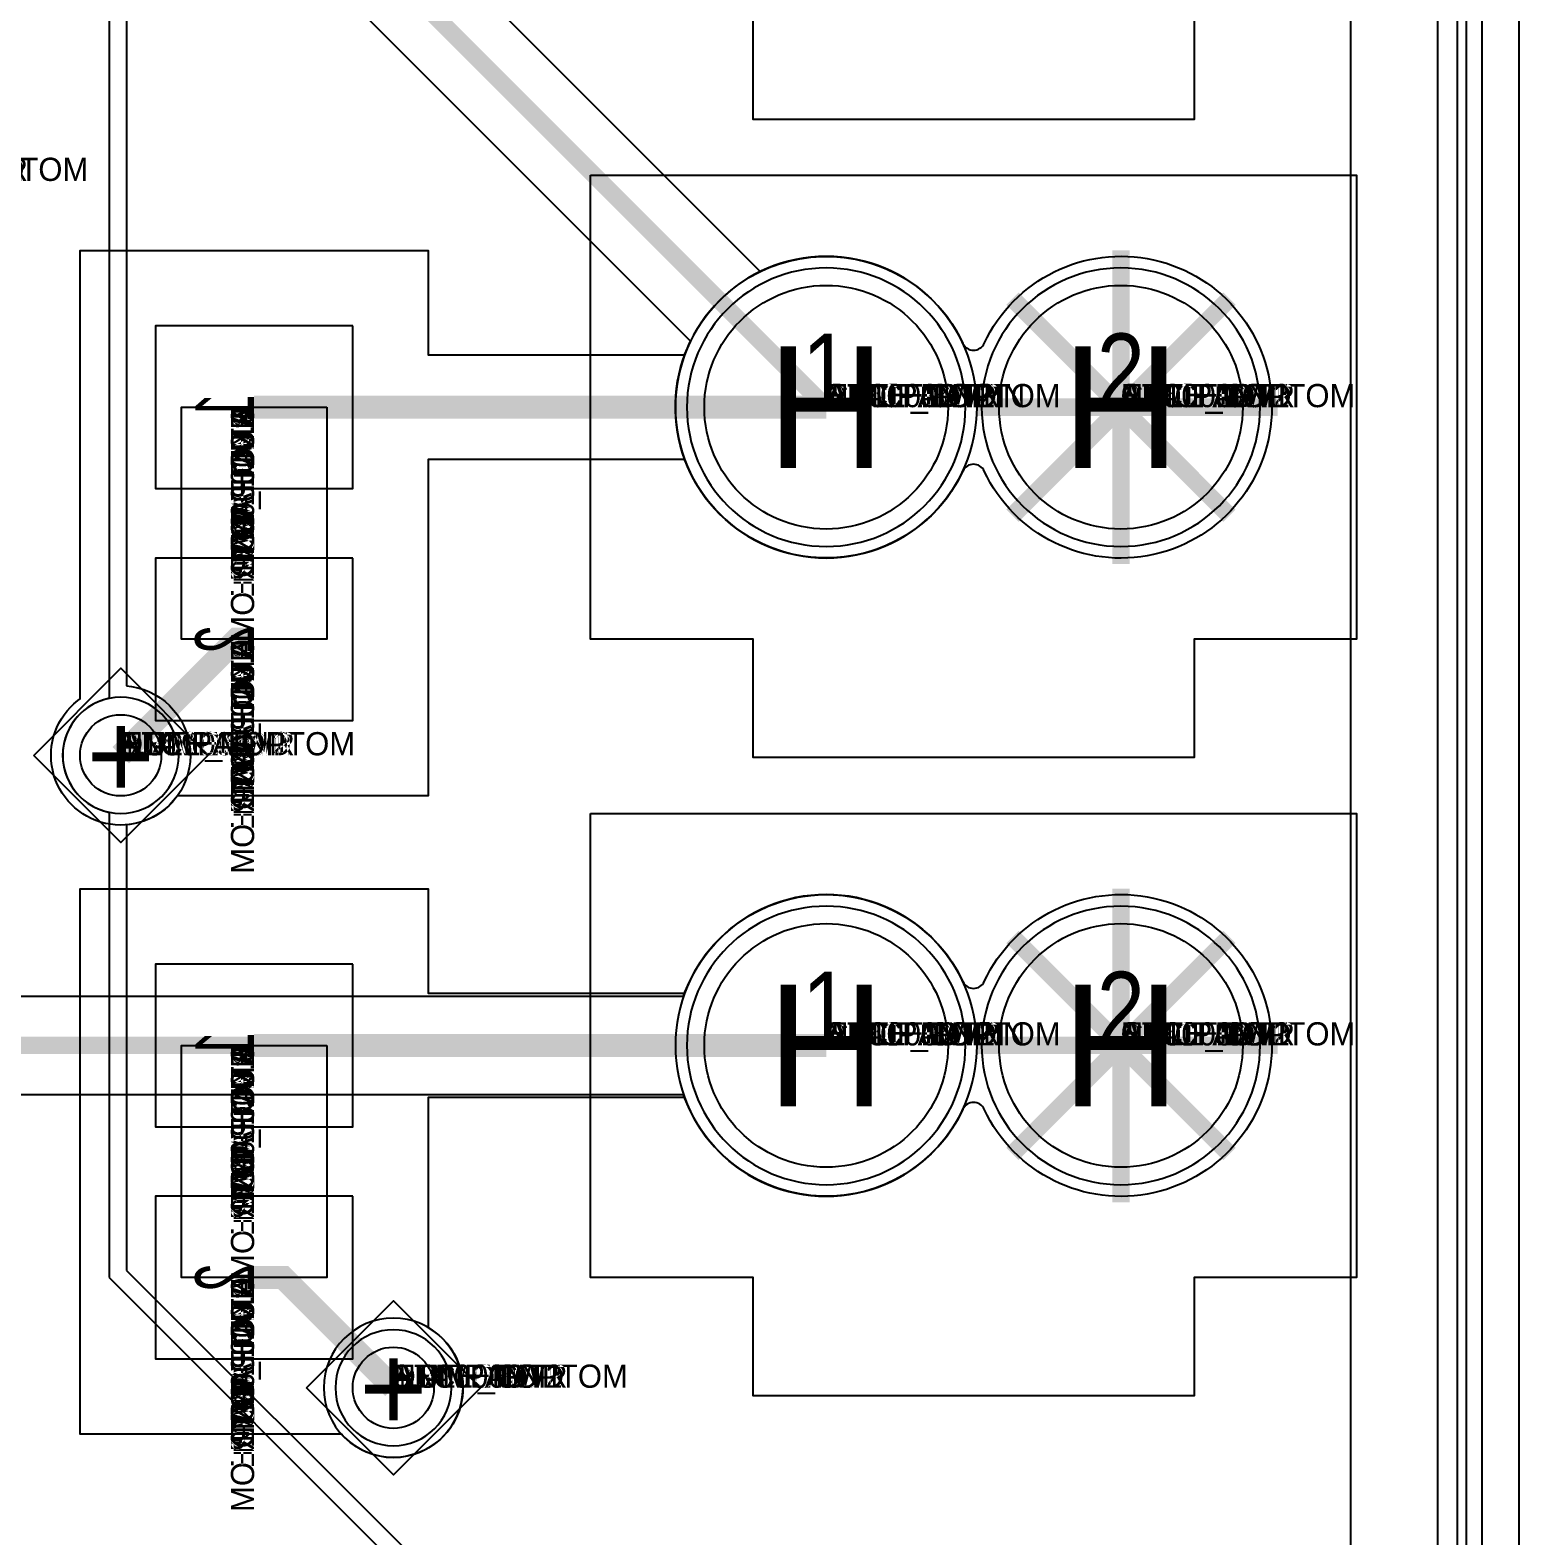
# Model space of a CAD drawing. Extents: x 0 to 323, y 0 to 320.
# Drawn here: x 177.37 to 190.2, y 83.77 to 96.75 of the extents above; entities that cross this region are included whole.
import ezdxf
from ezdxf.enums import TextEntityAlignment as Align

# ---------------------------------------------------------------- set-up
doc = ezdxf.new("R2010")
doc.units = 0
doc.header["$MEASUREMENT"] = 0
doc.layers.get('0').update_dxf_attribs({"linetype": 'CONTINUOUS'})
for name, color, linetype in [('BOARD_GEOMETRY_OUTLINE', 1, 'CONTINUOUS'), ('CDN_FIGURES', 7, 'CONTINUOUS'), ('ETCH_BOTTOM', 7, 'CONTINUOUS'), ('ETCH_GND', 3, 'CONTINUOUS'), ('ETCH_INT1', 4, 'CONTINUOUS'), ('ETCH_INT2', 5, 'CONTINUOUS'), ('ETCH_PWR', 6, 'CONTINUOUS'), ('ETCH_TOP', 2, 'CONTINUOUS'), ('MANUFACTURING_NCLEGEND-1-6', 8, 'CONTINUOUS'), ('PACKAGE_GEOMETRY_ASSEMBLY_TOP', 11, 'CONTINUOUS'), ('PACKAGE_GEOMETRY_PIN_NUMBER', 9, 'CONTINUOUS')]:
    doc.layers.add(name, color=color, linetype=linetype)

# ---------------------------------------------------------------- blocks, each defined once
blk = doc.blocks.new('PAD_INFO')
for tag in ['SHAPE_TYPE', 'PAD_HEIGHT', 'PAD_LAYER', 'PAD_TYPE', 'PAD_WIDTH']:
    blk.add_attdef(tag, (0, 0), '', height=0.2)
at = {"flags": 2}
blk.add_attdef('CDN_TYPE', (0, 0), '', height=0.2, dxfattribs=at)
blk = doc.blocks.new('DRILL_INFO')
at = {"flags": 2}
blk.add_attdef('CDN_TYPE', (0, 0), '', height=0.2, dxfattribs=at)
for tag in ['FSHAPE', 'FCHAR', 'DRILL_HEIGHT', 'DIAMETER', 'PLATED', 'DRILL_WIDTH']:
    blk.add_attdef(tag, (0, 0), '', height=0.2)
blk = doc.blocks.new('VIA0700X0300')
at = {"layer": 'ETCH_BOTTOM'}
blk.add_circle((0, 0), 0.35, dxfattribs=at)
at = {"layer": 'ETCH_GND'}
blk.add_circle((0, 0), 0.35, dxfattribs=at)
at = {"layer": 'ETCH_INT1'}
blk.add_circle((0, 0), 0.35, dxfattribs=at)
at = {"layer": 'ETCH_INT2'}
blk.add_circle((0, 0), 0.35, dxfattribs=at)
at = {"layer": 'ETCH_PWR'}
blk.add_circle((0, 0), 0.35, dxfattribs=at)
at = {"layer": 'ETCH_TOP'}
blk.add_circle((0, 0), 0.35, dxfattribs=at)
ref = blk.add_blockref('PAD_INFO', (0, 0))
ref.add_attrib('PAD_LAYER', 'ETCH_TOP', (0, 0), dxfattribs={"height": 0.2})
ref.add_attrib('SHAPE_TYPE', 'NULL', (0, 0), dxfattribs={"height": 0.2})
ref.add_attrib('PAD_TYPE', 'ANTIPAD', (0, 0), dxfattribs={"height": 0.2})
ref.add_attrib('PAD_WIDTH', '0.000000', (0, 0), dxfattribs={"height": 0.2})
ref.add_attrib('PAD_HEIGHT', '0.000000', (0, 0), dxfattribs={"height": 0.2})
ref = blk.add_blockref('PAD_INFO', (0, 0))
ref.add_attrib('PAD_LAYER', 'ETCH_GND', (0, 0), dxfattribs={"height": 0.2})
ref.add_attrib('SHAPE_TYPE', 'NULL', (0, 0), dxfattribs={"height": 0.2})
ref.add_attrib('PAD_TYPE', 'ANTIPAD', (0, 0), dxfattribs={"height": 0.2})
ref.add_attrib('PAD_WIDTH', '0.000000', (0, 0), dxfattribs={"height": 0.2})
ref.add_attrib('PAD_HEIGHT', '0.000000', (0, 0), dxfattribs={"height": 0.2})
ref = blk.add_blockref('PAD_INFO', (0, 0))
ref.add_attrib('PAD_LAYER', 'ETCH_INT1', (0, 0), dxfattribs={"height": 0.2})
ref.add_attrib('SHAPE_TYPE', 'NULL', (0, 0), dxfattribs={"height": 0.2})
ref.add_attrib('PAD_TYPE', 'ANTIPAD', (0, 0), dxfattribs={"height": 0.2})
ref.add_attrib('PAD_WIDTH', '0.000000', (0, 0), dxfattribs={"height": 0.2})
ref.add_attrib('PAD_HEIGHT', '0.000000', (0, 0), dxfattribs={"height": 0.2})
ref = blk.add_blockref('PAD_INFO', (0, 0))
ref.add_attrib('PAD_LAYER', 'ETCH_INT2', (0, 0), dxfattribs={"height": 0.2})
ref.add_attrib('SHAPE_TYPE', 'NULL', (0, 0), dxfattribs={"height": 0.2})
ref.add_attrib('PAD_TYPE', 'ANTIPAD', (0, 0), dxfattribs={"height": 0.2})
ref.add_attrib('PAD_WIDTH', '0.000000', (0, 0), dxfattribs={"height": 0.2})
ref.add_attrib('PAD_HEIGHT', '0.000000', (0, 0), dxfattribs={"height": 0.2})
ref = blk.add_blockref('PAD_INFO', (0, 0))
ref.add_attrib('PAD_LAYER', 'ETCH_PWR', (0, 0), dxfattribs={"height": 0.2})
ref.add_attrib('SHAPE_TYPE', 'NULL', (0, 0), dxfattribs={"height": 0.2})
ref.add_attrib('PAD_TYPE', 'ANTIPAD', (0, 0), dxfattribs={"height": 0.2})
ref.add_attrib('PAD_WIDTH', '0.000000', (0, 0), dxfattribs={"height": 0.2})
ref.add_attrib('PAD_HEIGHT', '0.000000', (0, 0), dxfattribs={"height": 0.2})
ref = blk.add_blockref('PAD_INFO', (0, 0))
ref.add_attrib('PAD_LAYER', 'ETCH_BOTTOM', (0, 0), dxfattribs={"height": 0.2})
ref.add_attrib('SHAPE_TYPE', 'NULL', (0, 0), dxfattribs={"height": 0.2})
ref.add_attrib('PAD_TYPE', 'ANTIPAD', (0, 0), dxfattribs={"height": 0.2})
ref.add_attrib('PAD_WIDTH', '0.000000', (0, 0), dxfattribs={"height": 0.2})
ref.add_attrib('PAD_HEIGHT', '0.000000', (0, 0), dxfattribs={"height": 0.2})
ref = blk.add_blockref('PAD_INFO', (0, 0))
ref.add_attrib('PAD_LAYER', 'ETCH_TOP', (0, 0), dxfattribs={"height": 0.2})
ref.add_attrib('SHAPE_TYPE', 'NULL', (0, 0), dxfattribs={"height": 0.2})
ref.add_attrib('PAD_TYPE', 'THERMAL', (0, 0), dxfattribs={"height": 0.2})
ref.add_attrib('PAD_WIDTH', '0.000000', (0, 0), dxfattribs={"height": 0.2})
ref.add_attrib('PAD_HEIGHT', '0.000000', (0, 0), dxfattribs={"height": 0.2})
ref = blk.add_blockref('PAD_INFO', (0, 0))
ref.add_attrib('PAD_LAYER', 'ETCH_GND', (0, 0), dxfattribs={"height": 0.2})
ref.add_attrib('SHAPE_TYPE', 'NULL', (0, 0), dxfattribs={"height": 0.2})
ref.add_attrib('PAD_TYPE', 'THERMAL', (0, 0), dxfattribs={"height": 0.2})
ref.add_attrib('PAD_WIDTH', '0.000000', (0, 0), dxfattribs={"height": 0.2})
ref.add_attrib('PAD_HEIGHT', '0.000000', (0, 0), dxfattribs={"height": 0.2})
ref = blk.add_blockref('PAD_INFO', (0, 0))
ref.add_attrib('PAD_LAYER', 'ETCH_INT1', (0, 0), dxfattribs={"height": 0.2})
ref.add_attrib('SHAPE_TYPE', 'NULL', (0, 0), dxfattribs={"height": 0.2})
ref.add_attrib('PAD_TYPE', 'THERMAL', (0, 0), dxfattribs={"height": 0.2})
ref.add_attrib('PAD_WIDTH', '0.000000', (0, 0), dxfattribs={"height": 0.2})
ref.add_attrib('PAD_HEIGHT', '0.000000', (0, 0), dxfattribs={"height": 0.2})
ref = blk.add_blockref('PAD_INFO', (0, 0))
ref.add_attrib('PAD_LAYER', 'ETCH_INT2', (0, 0), dxfattribs={"height": 0.2})
ref.add_attrib('SHAPE_TYPE', 'NULL', (0, 0), dxfattribs={"height": 0.2})
ref.add_attrib('PAD_TYPE', 'THERMAL', (0, 0), dxfattribs={"height": 0.2})
ref.add_attrib('PAD_WIDTH', '0.000000', (0, 0), dxfattribs={"height": 0.2})
ref.add_attrib('PAD_HEIGHT', '0.000000', (0, 0), dxfattribs={"height": 0.2})
ref = blk.add_blockref('PAD_INFO', (0, 0))
ref.add_attrib('PAD_LAYER', 'ETCH_PWR', (0, 0), dxfattribs={"height": 0.2})
ref.add_attrib('SHAPE_TYPE', 'NULL', (0, 0), dxfattribs={"height": 0.2})
ref.add_attrib('PAD_TYPE', 'THERMAL', (0, 0), dxfattribs={"height": 0.2})
ref.add_attrib('PAD_WIDTH', '0.000000', (0, 0), dxfattribs={"height": 0.2})
ref.add_attrib('PAD_HEIGHT', '0.000000', (0, 0), dxfattribs={"height": 0.2})
ref = blk.add_blockref('PAD_INFO', (0, 0))
ref.add_attrib('PAD_LAYER', 'ETCH_BOTTOM', (0, 0), dxfattribs={"height": 0.2})
ref.add_attrib('SHAPE_TYPE', 'NULL', (0, 0), dxfattribs={"height": 0.2})
ref.add_attrib('PAD_TYPE', 'THERMAL', (0, 0), dxfattribs={"height": 0.2})
ref.add_attrib('PAD_WIDTH', '0.000000', (0, 0), dxfattribs={"height": 0.2})
ref.add_attrib('PAD_HEIGHT', '0.000000', (0, 0), dxfattribs={"height": 0.2})
ref = blk.add_blockref('PAD_INFO', (0, 0))
ref.add_attrib('PAD_LAYER', 'ETCH_TOP', (0, 0), dxfattribs={"height": 0.2})
ref.add_attrib('SHAPE_TYPE', 'CIRCLE', (0, 0), dxfattribs={"height": 0.2})
ref.add_attrib('PAD_TYPE', 'REGULAR', (0, 0), dxfattribs={"height": 0.2})
ref.add_attrib('PAD_WIDTH', '0.700000', (0, 0), dxfattribs={"height": 0.2})
ref.add_attrib('PAD_HEIGHT', '0.700000', (0, 0), dxfattribs={"height": 0.2})
ref = blk.add_blockref('PAD_INFO', (0, 0))
ref.add_attrib('PAD_LAYER', 'ETCH_GND', (0, 0), dxfattribs={"height": 0.2})
ref.add_attrib('SHAPE_TYPE', 'CIRCLE', (0, 0), dxfattribs={"height": 0.2})
ref.add_attrib('PAD_TYPE', 'REGULAR', (0, 0), dxfattribs={"height": 0.2})
ref.add_attrib('PAD_WIDTH', '0.700000', (0, 0), dxfattribs={"height": 0.2})
ref.add_attrib('PAD_HEIGHT', '0.700000', (0, 0), dxfattribs={"height": 0.2})
ref = blk.add_blockref('PAD_INFO', (0, 0))
ref.add_attrib('PAD_LAYER', 'ETCH_INT1', (0, 0), dxfattribs={"height": 0.2})
ref.add_attrib('SHAPE_TYPE', 'CIRCLE', (0, 0), dxfattribs={"height": 0.2})
ref.add_attrib('PAD_TYPE', 'REGULAR', (0, 0), dxfattribs={"height": 0.2})
ref.add_attrib('PAD_WIDTH', '0.700000', (0, 0), dxfattribs={"height": 0.2})
ref.add_attrib('PAD_HEIGHT', '0.700000', (0, 0), dxfattribs={"height": 0.2})
ref = blk.add_blockref('PAD_INFO', (0, 0))
ref.add_attrib('PAD_LAYER', 'ETCH_INT2', (0, 0), dxfattribs={"height": 0.2})
ref.add_attrib('SHAPE_TYPE', 'CIRCLE', (0, 0), dxfattribs={"height": 0.2})
ref.add_attrib('PAD_TYPE', 'REGULAR', (0, 0), dxfattribs={"height": 0.2})
ref.add_attrib('PAD_WIDTH', '0.700000', (0, 0), dxfattribs={"height": 0.2})
ref.add_attrib('PAD_HEIGHT', '0.700000', (0, 0), dxfattribs={"height": 0.2})
ref = blk.add_blockref('PAD_INFO', (0, 0))
ref.add_attrib('PAD_LAYER', 'ETCH_PWR', (0, 0), dxfattribs={"height": 0.2})
ref.add_attrib('SHAPE_TYPE', 'CIRCLE', (0, 0), dxfattribs={"height": 0.2})
ref.add_attrib('PAD_TYPE', 'REGULAR', (0, 0), dxfattribs={"height": 0.2})
ref.add_attrib('PAD_WIDTH', '0.700000', (0, 0), dxfattribs={"height": 0.2})
ref.add_attrib('PAD_HEIGHT', '0.700000', (0, 0), dxfattribs={"height": 0.2})
ref = blk.add_blockref('PAD_INFO', (0, 0))
ref.add_attrib('PAD_LAYER', 'ETCH_BOTTOM', (0, 0), dxfattribs={"height": 0.2})
ref.add_attrib('SHAPE_TYPE', 'CIRCLE', (0, 0), dxfattribs={"height": 0.2})
ref.add_attrib('PAD_TYPE', 'REGULAR', (0, 0), dxfattribs={"height": 0.2})
ref.add_attrib('PAD_WIDTH', '0.700000', (0, 0), dxfattribs={"height": 0.2})
ref.add_attrib('PAD_HEIGHT', '0.700000', (0, 0), dxfattribs={"height": 0.2})
ref = blk.add_blockref('DRILL_INFO', (0, 0))
ref.add_attrib('DIAMETER', '0.300000', (0, 0), dxfattribs={"height": 0.2})
ref.add_attrib('PLATED', 'PLATED', (0, 0), dxfattribs={"height": 0.2})
ref.add_attrib('FSHAPE', 'DIAMOND', (0, 0), dxfattribs={"height": 0.2})
ref.add_attrib('FCHAR', '+', (0, 0), dxfattribs={"height": 0.2})
ref.add_attrib('DRILL_WIDTH', '1.500000', (0, 0), dxfattribs={"height": 0.2})
ref.add_attrib('DRILL_HEIGHT', '1.500000', (0, 0), dxfattribs={"height": 0.2})
for tag in ['CDN_TYPE', 'PIN']:
    blk.add_attdef(tag, (0, 0), '', height=0.2)
at = {"flags": 2}
for tag in ['PSTKNAME', 'BBV']:
    blk.add_attdef(tag, (0, 0), '', height=0.2, dxfattribs=at)
blk = doc.blocks.new('FIGURE_DIAMOND')
at = {"layer": 'CDN_FIGURES'}
blk.add_lwpolyline([(-0.5, 0), (0, 0.5), (0.5, 0), (0, -0.5)], close=True, dxfattribs=at)
blk = doc.blocks.new('CR2100X1500TH')
at = {"layer": 'ETCH_BOTTOM'}
blk.add_circle((0, 0), 1.05, dxfattribs=at)
at = {"layer": 'ETCH_GND'}
blk.add_circle((0, 0), 1.05, dxfattribs=at)
at = {"layer": 'ETCH_INT1'}
blk.add_circle((0, 0), 1.05, dxfattribs=at)
at = {"layer": 'ETCH_INT2'}
blk.add_circle((0, 0), 1.05, dxfattribs=at)
at = {"layer": 'ETCH_PWR'}
blk.add_circle((0, 0), 1.05, dxfattribs=at)
at = {"layer": 'ETCH_TOP'}
blk.add_circle((0, 0), 1.05, dxfattribs=at)
ref = blk.add_blockref('PAD_INFO', (0, 0))
ref.add_attrib('PAD_LAYER', 'ETCH_TOP', (0, 0), dxfattribs={"height": 0.2})
ref.add_attrib('SHAPE_TYPE', 'NULL', (0, 0), dxfattribs={"height": 0.2})
ref.add_attrib('PAD_TYPE', 'ANTIPAD', (0, 0), dxfattribs={"height": 0.2})
ref.add_attrib('PAD_WIDTH', '0.000000', (0, 0), dxfattribs={"height": 0.2})
ref.add_attrib('PAD_HEIGHT', '0.000000', (0, 0), dxfattribs={"height": 0.2})
ref = blk.add_blockref('PAD_INFO', (0, 0))
ref.add_attrib('PAD_LAYER', 'ETCH_GND', (0, 0), dxfattribs={"height": 0.2})
ref.add_attrib('SHAPE_TYPE', 'NULL', (0, 0), dxfattribs={"height": 0.2})
ref.add_attrib('PAD_TYPE', 'ANTIPAD', (0, 0), dxfattribs={"height": 0.2})
ref.add_attrib('PAD_WIDTH', '0.000000', (0, 0), dxfattribs={"height": 0.2})
ref.add_attrib('PAD_HEIGHT', '0.000000', (0, 0), dxfattribs={"height": 0.2})
ref = blk.add_blockref('PAD_INFO', (0, 0))
ref.add_attrib('PAD_LAYER', 'ETCH_INT1', (0, 0), dxfattribs={"height": 0.2})
ref.add_attrib('SHAPE_TYPE', 'NULL', (0, 0), dxfattribs={"height": 0.2})
ref.add_attrib('PAD_TYPE', 'ANTIPAD', (0, 0), dxfattribs={"height": 0.2})
ref.add_attrib('PAD_WIDTH', '0.000000', (0, 0), dxfattribs={"height": 0.2})
ref.add_attrib('PAD_HEIGHT', '0.000000', (0, 0), dxfattribs={"height": 0.2})
ref = blk.add_blockref('PAD_INFO', (0, 0))
ref.add_attrib('PAD_LAYER', 'ETCH_INT2', (0, 0), dxfattribs={"height": 0.2})
ref.add_attrib('SHAPE_TYPE', 'NULL', (0, 0), dxfattribs={"height": 0.2})
ref.add_attrib('PAD_TYPE', 'ANTIPAD', (0, 0), dxfattribs={"height": 0.2})
ref.add_attrib('PAD_WIDTH', '0.000000', (0, 0), dxfattribs={"height": 0.2})
ref.add_attrib('PAD_HEIGHT', '0.000000', (0, 0), dxfattribs={"height": 0.2})
ref = blk.add_blockref('PAD_INFO', (0, 0))
ref.add_attrib('PAD_LAYER', 'ETCH_PWR', (0, 0), dxfattribs={"height": 0.2})
ref.add_attrib('SHAPE_TYPE', 'NULL', (0, 0), dxfattribs={"height": 0.2})
ref.add_attrib('PAD_TYPE', 'ANTIPAD', (0, 0), dxfattribs={"height": 0.2})
ref.add_attrib('PAD_WIDTH', '0.000000', (0, 0), dxfattribs={"height": 0.2})
ref.add_attrib('PAD_HEIGHT', '0.000000', (0, 0), dxfattribs={"height": 0.2})
ref = blk.add_blockref('PAD_INFO', (0, 0))
ref.add_attrib('PAD_LAYER', 'ETCH_BOTTOM', (0, 0), dxfattribs={"height": 0.2})
ref.add_attrib('SHAPE_TYPE', 'NULL', (0, 0), dxfattribs={"height": 0.2})
ref.add_attrib('PAD_TYPE', 'ANTIPAD', (0, 0), dxfattribs={"height": 0.2})
ref.add_attrib('PAD_WIDTH', '0.000000', (0, 0), dxfattribs={"height": 0.2})
ref.add_attrib('PAD_HEIGHT', '0.000000', (0, 0), dxfattribs={"height": 0.2})
ref = blk.add_blockref('PAD_INFO', (0, 0))
ref.add_attrib('PAD_LAYER', 'ETCH_TOP', (0, 0), dxfattribs={"height": 0.2})
ref.add_attrib('SHAPE_TYPE', 'NULL', (0, 0), dxfattribs={"height": 0.2})
ref.add_attrib('PAD_TYPE', 'THERMAL', (0, 0), dxfattribs={"height": 0.2})
ref.add_attrib('PAD_WIDTH', '0.000000', (0, 0), dxfattribs={"height": 0.2})
ref.add_attrib('PAD_HEIGHT', '0.000000', (0, 0), dxfattribs={"height": 0.2})
ref = blk.add_blockref('PAD_INFO', (0, 0))
ref.add_attrib('PAD_LAYER', 'ETCH_GND', (0, 0), dxfattribs={"height": 0.2})
ref.add_attrib('SHAPE_TYPE', 'NULL', (0, 0), dxfattribs={"height": 0.2})
ref.add_attrib('PAD_TYPE', 'THERMAL', (0, 0), dxfattribs={"height": 0.2})
ref.add_attrib('PAD_WIDTH', '0.000000', (0, 0), dxfattribs={"height": 0.2})
ref.add_attrib('PAD_HEIGHT', '0.000000', (0, 0), dxfattribs={"height": 0.2})
ref = blk.add_blockref('PAD_INFO', (0, 0))
ref.add_attrib('PAD_LAYER', 'ETCH_INT1', (0, 0), dxfattribs={"height": 0.2})
ref.add_attrib('SHAPE_TYPE', 'NULL', (0, 0), dxfattribs={"height": 0.2})
ref.add_attrib('PAD_TYPE', 'THERMAL', (0, 0), dxfattribs={"height": 0.2})
ref.add_attrib('PAD_WIDTH', '0.000000', (0, 0), dxfattribs={"height": 0.2})
ref.add_attrib('PAD_HEIGHT', '0.000000', (0, 0), dxfattribs={"height": 0.2})
ref = blk.add_blockref('PAD_INFO', (0, 0))
ref.add_attrib('PAD_LAYER', 'ETCH_INT2', (0, 0), dxfattribs={"height": 0.2})
ref.add_attrib('SHAPE_TYPE', 'NULL', (0, 0), dxfattribs={"height": 0.2})
ref.add_attrib('PAD_TYPE', 'THERMAL', (0, 0), dxfattribs={"height": 0.2})
ref.add_attrib('PAD_WIDTH', '0.000000', (0, 0), dxfattribs={"height": 0.2})
ref.add_attrib('PAD_HEIGHT', '0.000000', (0, 0), dxfattribs={"height": 0.2})
ref = blk.add_blockref('PAD_INFO', (0, 0))
ref.add_attrib('PAD_LAYER', 'ETCH_PWR', (0, 0), dxfattribs={"height": 0.2})
ref.add_attrib('SHAPE_TYPE', 'NULL', (0, 0), dxfattribs={"height": 0.2})
ref.add_attrib('PAD_TYPE', 'THERMAL', (0, 0), dxfattribs={"height": 0.2})
ref.add_attrib('PAD_WIDTH', '0.000000', (0, 0), dxfattribs={"height": 0.2})
ref.add_attrib('PAD_HEIGHT', '0.000000', (0, 0), dxfattribs={"height": 0.2})
ref = blk.add_blockref('PAD_INFO', (0, 0))
ref.add_attrib('PAD_LAYER', 'ETCH_BOTTOM', (0, 0), dxfattribs={"height": 0.2})
ref.add_attrib('SHAPE_TYPE', 'NULL', (0, 0), dxfattribs={"height": 0.2})
ref.add_attrib('PAD_TYPE', 'THERMAL', (0, 0), dxfattribs={"height": 0.2})
ref.add_attrib('PAD_WIDTH', '0.000000', (0, 0), dxfattribs={"height": 0.2})
ref.add_attrib('PAD_HEIGHT', '0.000000', (0, 0), dxfattribs={"height": 0.2})
ref = blk.add_blockref('PAD_INFO', (0, 0))
ref.add_attrib('PAD_LAYER', 'ETCH_TOP', (0, 0), dxfattribs={"height": 0.2})
ref.add_attrib('SHAPE_TYPE', 'CIRCLE', (0, 0), dxfattribs={"height": 0.2})
ref.add_attrib('PAD_TYPE', 'REGULAR', (0, 0), dxfattribs={"height": 0.2})
ref.add_attrib('PAD_WIDTH', '2.100000', (0, 0), dxfattribs={"height": 0.2})
ref.add_attrib('PAD_HEIGHT', '2.100000', (0, 0), dxfattribs={"height": 0.2})
ref = blk.add_blockref('PAD_INFO', (0, 0))
ref.add_attrib('PAD_LAYER', 'ETCH_GND', (0, 0), dxfattribs={"height": 0.2})
ref.add_attrib('SHAPE_TYPE', 'CIRCLE', (0, 0), dxfattribs={"height": 0.2})
ref.add_attrib('PAD_TYPE', 'REGULAR', (0, 0), dxfattribs={"height": 0.2})
ref.add_attrib('PAD_WIDTH', '2.100000', (0, 0), dxfattribs={"height": 0.2})
ref.add_attrib('PAD_HEIGHT', '2.100000', (0, 0), dxfattribs={"height": 0.2})
ref = blk.add_blockref('PAD_INFO', (0, 0))
ref.add_attrib('PAD_LAYER', 'ETCH_INT1', (0, 0), dxfattribs={"height": 0.2})
ref.add_attrib('SHAPE_TYPE', 'CIRCLE', (0, 0), dxfattribs={"height": 0.2})
ref.add_attrib('PAD_TYPE', 'REGULAR', (0, 0), dxfattribs={"height": 0.2})
ref.add_attrib('PAD_WIDTH', '2.100000', (0, 0), dxfattribs={"height": 0.2})
ref.add_attrib('PAD_HEIGHT', '2.100000', (0, 0), dxfattribs={"height": 0.2})
ref = blk.add_blockref('PAD_INFO', (0, 0))
ref.add_attrib('PAD_LAYER', 'ETCH_INT2', (0, 0), dxfattribs={"height": 0.2})
ref.add_attrib('SHAPE_TYPE', 'CIRCLE', (0, 0), dxfattribs={"height": 0.2})
ref.add_attrib('PAD_TYPE', 'REGULAR', (0, 0), dxfattribs={"height": 0.2})
ref.add_attrib('PAD_WIDTH', '2.100000', (0, 0), dxfattribs={"height": 0.2})
ref.add_attrib('PAD_HEIGHT', '2.100000', (0, 0), dxfattribs={"height": 0.2})
ref = blk.add_blockref('PAD_INFO', (0, 0))
ref.add_attrib('PAD_LAYER', 'ETCH_PWR', (0, 0), dxfattribs={"height": 0.2})
ref.add_attrib('SHAPE_TYPE', 'CIRCLE', (0, 0), dxfattribs={"height": 0.2})
ref.add_attrib('PAD_TYPE', 'REGULAR', (0, 0), dxfattribs={"height": 0.2})
ref.add_attrib('PAD_WIDTH', '2.100000', (0, 0), dxfattribs={"height": 0.2})
ref.add_attrib('PAD_HEIGHT', '2.100000', (0, 0), dxfattribs={"height": 0.2})
ref = blk.add_blockref('PAD_INFO', (0, 0))
ref.add_attrib('PAD_LAYER', 'ETCH_BOTTOM', (0, 0), dxfattribs={"height": 0.2})
ref.add_attrib('SHAPE_TYPE', 'CIRCLE', (0, 0), dxfattribs={"height": 0.2})
ref.add_attrib('PAD_TYPE', 'REGULAR', (0, 0), dxfattribs={"height": 0.2})
ref.add_attrib('PAD_WIDTH', '2.100000', (0, 0), dxfattribs={"height": 0.2})
ref.add_attrib('PAD_HEIGHT', '2.100000', (0, 0), dxfattribs={"height": 0.2})
ref = blk.add_blockref('DRILL_INFO', (0, 0))
ref.add_attrib('DIAMETER', '1.500000', (0, 0), dxfattribs={"height": 0.2})
ref.add_attrib('PLATED', 'PLATED', (0, 0), dxfattribs={"height": 0.2})
ref.add_attrib('FSHAPE', 'CIRCLE', (0, 0), dxfattribs={"height": 0.2})
ref.add_attrib('FCHAR', 'H', (0, 0), dxfattribs={"height": 0.2})
ref.add_attrib('DRILL_WIDTH', '2.100000', (0, 0), dxfattribs={"height": 0.2})
ref.add_attrib('DRILL_HEIGHT', '2.100000', (0, 0), dxfattribs={"height": 0.2})
for tag in ['CDN_TYPE', 'PIN']:
    blk.add_attdef(tag, (0, 0), '', height=0.2)
at = {"flags": 2}
for tag in ['PSTKNAME', 'BBV']:
    blk.add_attdef(tag, (0, 0), '', height=0.2, dxfattribs=at)
blk = doc.blocks.new('F535')
at = {"layer": 'PACKAGE_GEOMETRY_ASSEMBLY_TOP'}
blk.add_lwpolyline([(-3.3, 2), (3.3, 2), (3.3, -2), (1.9, -2), (1.9, -3.02), (-1.9, -3.02), (-1.9, -2), (-3.3, -2)], close=True, dxfattribs=at)
at = {"layer": 'ETCH_TOP'}
ref = blk.add_blockref('CR2100X1500TH', (-1.27, 0), dxfattribs=at)
ref.add_attrib('CDN_TYPE', 'PIN', (0, 0), dxfattribs={"height": 0.2})
ref.add_attrib('PIN', '1', (0, 0), dxfattribs={"height": 0.2})
ref = blk.add_blockref('CR2100X1500TH', (1.27, 0), dxfattribs=at)
ref.add_attrib('CDN_TYPE', 'PIN', (0, 0), dxfattribs={"height": 0.2})
ref.add_attrib('PIN', '2', (0, 0), dxfattribs={"height": 0.2})
at = {"flags": 2}
for tag in ['SYMBOL_TYPE', 'CDN_TYPE', 'REFDES']:
    blk.add_attdef(tag, (0, 0), '', height=0.2, dxfattribs=at)
blk = doc.blocks.new('FIGURE_CIRCLE')
at = {"layer": 'CDN_FIGURES'}
blk.add_circle((0, 0), 0.5, dxfattribs=at)
blk = doc.blocks.new('RC1400X1700TS')
at = {"layer": 'ETCH_TOP'}
blk.add_lwpolyline([(-0.7, -0.85), (-0.7, 0.85), (0.7, 0.85), (0.7, -0.85)], close=True, dxfattribs=at)
ref = blk.add_blockref('PAD_INFO', (0, 0))
ref.add_attrib('PAD_LAYER', 'ETCH_TOP', (0, 0), dxfattribs={"height": 0.2})
ref.add_attrib('SHAPE_TYPE', 'NULL', (0, 0), dxfattribs={"height": 0.2})
ref.add_attrib('PAD_TYPE', 'ANTIPAD', (0, 0), dxfattribs={"height": 0.2})
ref.add_attrib('PAD_WIDTH', '0.000000', (0, 0), dxfattribs={"height": 0.2})
ref.add_attrib('PAD_HEIGHT', '0.000000', (0, 0), dxfattribs={"height": 0.2})
ref = blk.add_blockref('PAD_INFO', (0, 0))
ref.add_attrib('PAD_LAYER', 'ETCH_GND', (0, 0), dxfattribs={"height": 0.2})
ref.add_attrib('SHAPE_TYPE', 'NULL', (0, 0), dxfattribs={"height": 0.2})
ref.add_attrib('PAD_TYPE', 'ANTIPAD', (0, 0), dxfattribs={"height": 0.2})
ref.add_attrib('PAD_WIDTH', '0.000000', (0, 0), dxfattribs={"height": 0.2})
ref.add_attrib('PAD_HEIGHT', '0.000000', (0, 0), dxfattribs={"height": 0.2})
ref = blk.add_blockref('PAD_INFO', (0, 0))
ref.add_attrib('PAD_LAYER', 'ETCH_INT1', (0, 0), dxfattribs={"height": 0.2})
ref.add_attrib('SHAPE_TYPE', 'NULL', (0, 0), dxfattribs={"height": 0.2})
ref.add_attrib('PAD_TYPE', 'ANTIPAD', (0, 0), dxfattribs={"height": 0.2})
ref.add_attrib('PAD_WIDTH', '0.000000', (0, 0), dxfattribs={"height": 0.2})
ref.add_attrib('PAD_HEIGHT', '0.000000', (0, 0), dxfattribs={"height": 0.2})
ref = blk.add_blockref('PAD_INFO', (0, 0))
ref.add_attrib('PAD_LAYER', 'ETCH_INT2', (0, 0), dxfattribs={"height": 0.2})
ref.add_attrib('SHAPE_TYPE', 'NULL', (0, 0), dxfattribs={"height": 0.2})
ref.add_attrib('PAD_TYPE', 'ANTIPAD', (0, 0), dxfattribs={"height": 0.2})
ref.add_attrib('PAD_WIDTH', '0.000000', (0, 0), dxfattribs={"height": 0.2})
ref.add_attrib('PAD_HEIGHT', '0.000000', (0, 0), dxfattribs={"height": 0.2})
ref = blk.add_blockref('PAD_INFO', (0, 0))
ref.add_attrib('PAD_LAYER', 'ETCH_PWR', (0, 0), dxfattribs={"height": 0.2})
ref.add_attrib('SHAPE_TYPE', 'NULL', (0, 0), dxfattribs={"height": 0.2})
ref.add_attrib('PAD_TYPE', 'ANTIPAD', (0, 0), dxfattribs={"height": 0.2})
ref.add_attrib('PAD_WIDTH', '0.000000', (0, 0), dxfattribs={"height": 0.2})
ref.add_attrib('PAD_HEIGHT', '0.000000', (0, 0), dxfattribs={"height": 0.2})
ref = blk.add_blockref('PAD_INFO', (0, 0))
ref.add_attrib('PAD_LAYER', 'ETCH_BOTTOM', (0, 0), dxfattribs={"height": 0.2})
ref.add_attrib('SHAPE_TYPE', 'NULL', (0, 0), dxfattribs={"height": 0.2})
ref.add_attrib('PAD_TYPE', 'ANTIPAD', (0, 0), dxfattribs={"height": 0.2})
ref.add_attrib('PAD_WIDTH', '0.000000', (0, 0), dxfattribs={"height": 0.2})
ref.add_attrib('PAD_HEIGHT', '0.000000', (0, 0), dxfattribs={"height": 0.2})
ref = blk.add_blockref('PAD_INFO', (0, 0))
ref.add_attrib('PAD_LAYER', 'ETCH_TOP', (0, 0), dxfattribs={"height": 0.2})
ref.add_attrib('SHAPE_TYPE', 'NULL', (0, 0), dxfattribs={"height": 0.2})
ref.add_attrib('PAD_TYPE', 'THERMAL', (0, 0), dxfattribs={"height": 0.2})
ref.add_attrib('PAD_WIDTH', '0.000000', (0, 0), dxfattribs={"height": 0.2})
ref.add_attrib('PAD_HEIGHT', '0.000000', (0, 0), dxfattribs={"height": 0.2})
ref = blk.add_blockref('PAD_INFO', (0, 0))
ref.add_attrib('PAD_LAYER', 'ETCH_GND', (0, 0), dxfattribs={"height": 0.2})
ref.add_attrib('SHAPE_TYPE', 'NULL', (0, 0), dxfattribs={"height": 0.2})
ref.add_attrib('PAD_TYPE', 'THERMAL', (0, 0), dxfattribs={"height": 0.2})
ref.add_attrib('PAD_WIDTH', '0.000000', (0, 0), dxfattribs={"height": 0.2})
ref.add_attrib('PAD_HEIGHT', '0.000000', (0, 0), dxfattribs={"height": 0.2})
ref = blk.add_blockref('PAD_INFO', (0, 0))
ref.add_attrib('PAD_LAYER', 'ETCH_INT1', (0, 0), dxfattribs={"height": 0.2})
ref.add_attrib('SHAPE_TYPE', 'NULL', (0, 0), dxfattribs={"height": 0.2})
ref.add_attrib('PAD_TYPE', 'THERMAL', (0, 0), dxfattribs={"height": 0.2})
ref.add_attrib('PAD_WIDTH', '0.000000', (0, 0), dxfattribs={"height": 0.2})
ref.add_attrib('PAD_HEIGHT', '0.000000', (0, 0), dxfattribs={"height": 0.2})
ref = blk.add_blockref('PAD_INFO', (0, 0))
ref.add_attrib('PAD_LAYER', 'ETCH_INT2', (0, 0), dxfattribs={"height": 0.2})
ref.add_attrib('SHAPE_TYPE', 'NULL', (0, 0), dxfattribs={"height": 0.2})
ref.add_attrib('PAD_TYPE', 'THERMAL', (0, 0), dxfattribs={"height": 0.2})
ref.add_attrib('PAD_WIDTH', '0.000000', (0, 0), dxfattribs={"height": 0.2})
ref.add_attrib('PAD_HEIGHT', '0.000000', (0, 0), dxfattribs={"height": 0.2})
ref = blk.add_blockref('PAD_INFO', (0, 0))
ref.add_attrib('PAD_LAYER', 'ETCH_PWR', (0, 0), dxfattribs={"height": 0.2})
ref.add_attrib('SHAPE_TYPE', 'NULL', (0, 0), dxfattribs={"height": 0.2})
ref.add_attrib('PAD_TYPE', 'THERMAL', (0, 0), dxfattribs={"height": 0.2})
ref.add_attrib('PAD_WIDTH', '0.000000', (0, 0), dxfattribs={"height": 0.2})
ref.add_attrib('PAD_HEIGHT', '0.000000', (0, 0), dxfattribs={"height": 0.2})
ref = blk.add_blockref('PAD_INFO', (0, 0))
ref.add_attrib('PAD_LAYER', 'ETCH_BOTTOM', (0, 0), dxfattribs={"height": 0.2})
ref.add_attrib('SHAPE_TYPE', 'NULL', (0, 0), dxfattribs={"height": 0.2})
ref.add_attrib('PAD_TYPE', 'THERMAL', (0, 0), dxfattribs={"height": 0.2})
ref.add_attrib('PAD_WIDTH', '0.000000', (0, 0), dxfattribs={"height": 0.2})
ref.add_attrib('PAD_HEIGHT', '0.000000', (0, 0), dxfattribs={"height": 0.2})
ref = blk.add_blockref('PAD_INFO', (0, 0))
ref.add_attrib('PAD_LAYER', 'ETCH_GND', (0, 0), dxfattribs={"height": 0.2})
ref.add_attrib('SHAPE_TYPE', 'NULL', (0, 0), dxfattribs={"height": 0.2})
ref.add_attrib('PAD_TYPE', 'REGULAR', (0, 0), dxfattribs={"height": 0.2})
ref.add_attrib('PAD_WIDTH', '0.000000', (0, 0), dxfattribs={"height": 0.2})
ref.add_attrib('PAD_HEIGHT', '0.000000', (0, 0), dxfattribs={"height": 0.2})
ref = blk.add_blockref('PAD_INFO', (0, 0))
ref.add_attrib('PAD_LAYER', 'ETCH_INT1', (0, 0), dxfattribs={"height": 0.2})
ref.add_attrib('SHAPE_TYPE', 'NULL', (0, 0), dxfattribs={"height": 0.2})
ref.add_attrib('PAD_TYPE', 'REGULAR', (0, 0), dxfattribs={"height": 0.2})
ref.add_attrib('PAD_WIDTH', '0.000000', (0, 0), dxfattribs={"height": 0.2})
ref.add_attrib('PAD_HEIGHT', '0.000000', (0, 0), dxfattribs={"height": 0.2})
ref = blk.add_blockref('PAD_INFO', (0, 0))
ref.add_attrib('PAD_LAYER', 'ETCH_INT2', (0, 0), dxfattribs={"height": 0.2})
ref.add_attrib('SHAPE_TYPE', 'NULL', (0, 0), dxfattribs={"height": 0.2})
ref.add_attrib('PAD_TYPE', 'REGULAR', (0, 0), dxfattribs={"height": 0.2})
ref.add_attrib('PAD_WIDTH', '0.000000', (0, 0), dxfattribs={"height": 0.2})
ref.add_attrib('PAD_HEIGHT', '0.000000', (0, 0), dxfattribs={"height": 0.2})
ref = blk.add_blockref('PAD_INFO', (0, 0))
ref.add_attrib('PAD_LAYER', 'ETCH_PWR', (0, 0), dxfattribs={"height": 0.2})
ref.add_attrib('SHAPE_TYPE', 'NULL', (0, 0), dxfattribs={"height": 0.2})
ref.add_attrib('PAD_TYPE', 'REGULAR', (0, 0), dxfattribs={"height": 0.2})
ref.add_attrib('PAD_WIDTH', '0.000000', (0, 0), dxfattribs={"height": 0.2})
ref.add_attrib('PAD_HEIGHT', '0.000000', (0, 0), dxfattribs={"height": 0.2})
ref = blk.add_blockref('PAD_INFO', (0, 0))
ref.add_attrib('PAD_LAYER', 'ETCH_BOTTOM', (0, 0), dxfattribs={"height": 0.2})
ref.add_attrib('SHAPE_TYPE', 'NULL', (0, 0), dxfattribs={"height": 0.2})
ref.add_attrib('PAD_TYPE', 'REGULAR', (0, 0), dxfattribs={"height": 0.2})
ref.add_attrib('PAD_WIDTH', '0.000000', (0, 0), dxfattribs={"height": 0.2})
ref.add_attrib('PAD_HEIGHT', '0.000000', (0, 0), dxfattribs={"height": 0.2})
ref = blk.add_blockref('DRILL_INFO', (0, 0))
ref.add_attrib('DIAMETER', '0.000000', (0, 0), dxfattribs={"height": 0.2})
ref.add_attrib('PLATED', 'PLATED', (0, 0), dxfattribs={"height": 0.2})
ref.add_attrib('FSHAPE', 'NULL', (0, 0), dxfattribs={"height": 0.2})
ref.add_attrib('DRILL_WIDTH', '0.000000', (0, 0), dxfattribs={"height": 0.2})
ref.add_attrib('DRILL_HEIGHT', '0.000000', (0, 0), dxfattribs={"height": 0.2})
ref = blk.add_blockref('PAD_INFO', (0, 0))
ref.add_attrib('PAD_LAYER', 'ETCH_TOP', (0, 0), dxfattribs={"height": 0.2})
ref.add_attrib('SHAPE_TYPE', 'RECTANGLE', (0, 0), dxfattribs={"height": 0.2})
ref.add_attrib('PAD_TYPE', 'REGULAR', (0, 0), dxfattribs={"height": 0.2})
ref.add_attrib('PAD_WIDTH', '1.400000', (0, 0), dxfattribs={"height": 0.2})
ref.add_attrib('PAD_HEIGHT', '1.700000', (0, 0), dxfattribs={"height": 0.2})
for tag in ['CDN_TYPE', 'PIN']:
    blk.add_attdef(tag, (0, 0), '', height=0.2)
at = {"flags": 2}
for tag in ['PSTKNAME', 'BBV']:
    blk.add_attdef(tag, (0, 0), '', height=0.2, dxfattribs=at)
blk = doc.blocks.new('F91')
at = {"layer": 'PACKAGE_GEOMETRY_ASSEMBLY_TOP'}
blk.add_lwpolyline([(0, -0.625), (2, -0.625), (2, 0.625), (0, 0.625)], close=True, dxfattribs=at)
at = {"layer": 'ETCH_TOP'}
ref = blk.add_blockref('RC1400X1700TS', (0, 0), dxfattribs=at)
ref.add_attrib('CDN_TYPE', 'PIN', (0, 0), dxfattribs={"height": 0.2})
ref.add_attrib('PIN', '1', (0, 0), dxfattribs={"height": 0.2})
ref = blk.add_blockref('RC1400X1700TS', (2, 0), dxfattribs=at)
ref.add_attrib('CDN_TYPE', 'PIN', (0, 0), dxfattribs={"height": 0.2})
ref.add_attrib('PIN', '2', (0, 0), dxfattribs={"height": 0.2})
at = {"flags": 2}
for tag in ['SYMBOL_TYPE', 'CDN_TYPE', 'REFDES']:
    blk.add_attdef(tag, (0, 0), '', height=0.2, dxfattribs=at)

msp = doc.modelspace()

# ---------------------------------------------------------------- linework, layer by layer
at = {"layer": 'BOARD_GEOMETRY_OUTLINE'}
msp.add_lwpolyline([(0, 116.6), (0, 118.2), (190.2, 118.2), (190.2, 0), (0, 0), (0, 118.2)], dxfattribs=at)
at = {"layer": 'ETCH_BOTTOM'}
msp.add_lwpolyline([(0.135, 0.375), (0.135, 117.746), (189.669, 117.746), (189.669, 0.375)], close=True, dxfattribs=at)
for points in [[(186.77, 93.5, 0.15, 0.15, 0), (186.77, 94.851, 0.15, 0.15, 0)], [(179.3, 93.5, 0.2, 0.2, 0), (184.23, 93.5, 0.2, 0.2, 0)], [(186.77, 93.5, 0.15, 0.15, 0), (188.121, 93.5, 0.15, 0.15, 0)], [(186.77, 92.149, 0.15, 0.15, 0), (186.77, 93.5, 0.15, 0.15, 0)], [(179.3, 91.5, 0.2, 0.2, 0), (179.15, 91.5, 0.2, 0.2, 0), (178.15, 90.5, 0.2, 0.2, 0)], [(186.77, 88, 0.15, 0.15, 0), (186.77, 89.351, 0.15, 0.15, 0)], [(179.3, 88, 0.2, 0.2, 0), (184.23, 88, 0.2, 0.2, 0)], [(186.77, 88, 0.15, 0.15, 0), (188.121, 88, 0.15, 0.15, 0)], [(186.77, 86.649, 0.15, 0.15, 0), (186.77, 88, 0.15, 0.15, 0)], [(179.3, 86, 0.2, 0.2, 0), (179.55, 86, 0.2, 0.2, 0), (180.5, 85.05, 0.2, 0.2, 0)]]:
    msp.add_lwpolyline(points, format="xyseb", dxfattribs=at)
for points in [[(178.623, 90.13, -1.129983), (177.78, 90.973), (177.8, 90.988), (177.8, 94.85), (180.8, 94.85), (180.8, 93.95), (183.01, 93.95), (183.023, 93.982, -0.657003), (185.408, 94.05, 0.636779), (185.592, 94.05, -4.507415), (185.592, 92.95, 0.636779), (185.408, 92.95, -0.657003), (183.023, 93.018), (183.01, 93.05), (180.8, 93.05), (180.8, 90.15), (178.638, 90.15)], [(180.823, 85.555, -1.125703), (180.067, 84.634), (180.052, 84.65), (177.8, 84.65), (177.8, 89.35), (180.8, 89.35), (180.8, 88.45), (183.01, 88.45), (183.023, 88.482, -0.657003), (185.408, 88.55, 0.636779), (185.592, 88.55, -4.507415), (185.592, 87.45, 0.636779), (185.408, 87.45, -0.657003), (183.023, 87.518), (183.01, 87.55), (180.8, 87.55), (180.8, 85.57)]]:
    msp.add_lwpolyline(points, format="xyb", close=True, dxfattribs=at)
at = {"layer": 'ETCH_GND'}
msp.add_lwpolyline([(189.5, 0.35), (0.1, 0.35), (0.1, 117.55), (189.5, 117.55)], close=True, dxfattribs=at)
for points in [[(186.77, 93.5, 0.15, 0.15, 0), (186.77, 94.751, 0.15, 0.15, 0)], [(185.835, 94.435, 0.15, 0.15, 0), (186.77, 93.5, 0.15, 0.15, 0)], [(186.77, 93.5, 0.15, 0.15, 0), (187.705, 94.435, 0.15, 0.15, 0)], [(185.519, 93.5, 0.15, 0.15, 0), (186.77, 93.5, 0.15, 0.15, 0)], [(185.835, 92.565, 0.15, 0.15, 0), (186.77, 93.5, 0.15, 0.15, 0)], [(186.77, 93.5, 0.15, 0.15, 0), (187.705, 92.565, 0.15, 0.15, 0)], [(186.77, 93.5, 0.15, 0.15, 0), (188.021, 93.5, 0.15, 0.15, 0)], [(186.77, 92.249, 0.15, 0.15, 0), (186.77, 93.5, 0.15, 0.15, 0)], [(186.77, 88, 0.15, 0.15, 0), (186.77, 89.251, 0.15, 0.15, 0)], [(185.835, 88.935, 0.15, 0.15, 0), (186.77, 88, 0.15, 0.15, 0)], [(186.77, 88, 0.15, 0.15, 0), (187.705, 88.935, 0.15, 0.15, 0)], [(185.519, 88, 0.15, 0.15, 0), (186.77, 88, 0.15, 0.15, 0)], [(185.835, 87.065, 0.15, 0.15, 0), (186.77, 88, 0.15, 0.15, 0)], [(186.77, 88, 0.15, 0.15, 0), (187.705, 87.065, 0.15, 0.15, 0)], [(186.77, 88, 0.15, 0.15, 0), (188.021, 88, 0.15, 0.15, 0)], [(186.77, 86.749, 0.15, 0.15, 0), (186.77, 88, 0.15, 0.15, 0)]]:
    msp.add_lwpolyline(points, format="xyseb", dxfattribs=at)
for points in [[(185.43, 93.5, 1), (183.03, 93.5, 1)], [(187.97, 93.5, 1), (185.57, 93.5, 1)], [(178.65, 90.5, 1), (177.65, 90.5, 1)], [(185.43, 88, 1), (183.03, 88, 1)], [(187.97, 88, 1), (185.57, 88, 1)], [(181, 85.05, 1), (180, 85.05, 1)]]:
    msp.add_lwpolyline(points, format="xyb", close=True, dxfattribs=at)
at = {"layer": 'ETCH_INT1'}
msp.add_lwpolyline([(189.747, 0.331), (0.416, 0.331), (0.416, 117.577), (189.747, 117.577)], close=True, dxfattribs=at)
for points in [[(55.655, 115.475), (168.313, 115.475), (168.538, 115.7), (177.712, 115.7), (178.2, 115.212), (178.2, 106.867), (178.231, 106.854, -0.66601), (178.231, 105.746), (178.2, 105.733), (178.2, 91.1), (178.243, 91.093, -0.855656), (178.243, 89.907), (178.2, 89.9), (178.2, 86.062), (180.75, 83.512), (180.75, 76.688), (175.035, 70.973, 0.664618)], [(55.747, 115.325), (168.375, 115.325), (168.6, 115.55), (177.65, 115.55), (178.05, 115.15), (178.05, 97.951, -0.646208), (177.881, 97.874, 2.22023), (177.881, 97.126, -0.646208), (178.05, 97.049), (178.05, 90.992), (178.013, 90.981, 0.75525), (178.013, 90.019), (178.05, 90.008), (178.05, 86), (180.6, 83.45), (180.6, 76.75), (174.35, 70.5)]]:
    msp.add_lwpolyline(points, format="xyb", dxfattribs=at)
for points in [[(185.53, 93.5, 1), (182.93, 93.5, 1)], [(185.53, 88, 1), (182.93, 88, 1)], [(181.1, 85.05, 1), (179.9, 85.05, 1)]]:
    msp.add_lwpolyline(points, format="xyb", close=True, dxfattribs=at)
at = {"layer": 'ETCH_INT2'}
msp.add_lwpolyline([(189.88, 0.665), (0.485, 0.665), (0.485, 117.596), (189.88, 117.596)], close=True, dxfattribs=at)
for points, format in [([(184.23, 93.5, 0.15, 0.15, 0), (169.371, 108.359, 0.15, 0.15, 0), (169.371, 108.577, 0.15, 0.15, 0), (169.034, 108.914, 0.15, 0.15, 0), (168.816, 108.914, 0.15, 0.15, 0), (165.765, 111.965, 0.15, 0.15, 0), (165.765, 112.366, 0.15, 0.15, 0), (164.806, 113.325, 0.15, 0.15, 0), (120.196, 113.325, 0.15, 0.15, 0), (118.925, 112.054, 0.15, 0.15, 0), (118.925, 109.246, 0.15, 0.15, 0), (122.575, 105.596, 0.15, 0.15, 0), (122.575, 94.512, 0.15, 0.15, 0), (121.613, 93.55, 0.15, 0.15, 0), (119.9, 93.55, 0.15, 0.15, 0), (108.15, 81.8, 0.15, 0.15, 0), (91.537, 81.8, 0.15, 0.15, 0), (88.225, 78.488, 0.15, 0.15, 0), (88.225, 66.451, 0.15, 0.15, 0), (89.046, 65.63, 0.15, 0.15, 0), (89.046, 63.454, 0.15, 0.15, 0)], "xyseb"), ([(166.19, 112.141), (168.992, 109.339), (169.21, 109.339), (169.796, 108.753), (169.796, 108.535), (183.661, 94.67), (183.693, 94.684, -0.410941), (185.408, 94.05, 0.636779), (185.592, 94.05, -4.507415), (185.592, 92.95, 0.636779), (185.408, 92.95, -0.994423), (183.046, 94.037), (183.06, 94.069), (168.946, 108.183), (168.946, 108.401), (168.858, 108.489), (168.64, 108.489), (165.791, 111.338, 0.49087)], "xyb"), ([(186.77, 93.5, 0.15, 0.15, 0), (186.77, 94.851, 0.15, 0.15, 0)], "xyseb"), ([(186.77, 93.5, 0.15, 0.15, 0), (188.121, 93.5, 0.15, 0.15, 0)], "xyseb"), ([(186.77, 92.149, 0.15, 0.15, 0), (186.77, 93.5, 0.15, 0.15, 0)], "xyseb"), ([(186.77, 88, 0.15, 0.15, 0), (186.77, 89.351, 0.15, 0.15, 0)], "xyseb"), ([(172.668, 88.425), (183.001, 88.425), (183.013, 88.458, -0.664148), (185.408, 88.55, 0.636779), (185.592, 88.55, -4.507415), (185.592, 87.45, 0.636779), (185.408, 87.45, -0.664148), (183.013, 87.542), (183.001, 87.575), (172.307, 87.575, -0.125213)], "xyb"), ([(184.23, 88, 0.15, 0.15, 0), (172.307, 88, 0.15, 0.15, 0), (172.307, 88.199, 0.15, 0.15, 0), (171.97, 88.536, 0.15, 0.15, 0), (171.494, 88.536, 0.15, 0.15, 0), (171.157, 88.199, 0.15, 0.15, 0), (171.157, 88, 0.15, 0.15, 0), (169.685, 88, 0.15, 0.15, 0), (169.538, 88.147, 0.15, 0.15, 0), (169.062, 88.147, 0.15, 0.15, 0), (168.915, 88, 0.15, 0.15, 0), (125.413, 88, 0.15, 0.15, 0), (116.538, 79.125, 0.15, 0.15, 0), (115.812, 79.125, 0.15, 0.15, 0), (103.787, 67.1, 0.15, 0.15, 0), (92.4, 67.1, 0.15, 0.15, 0)], "xyseb"), ([(186.77, 88, 0.15, 0.15, 0), (188.121, 88, 0.15, 0.15, 0)], "xyseb"), ([(186.77, 86.649, 0.15, 0.15, 0), (186.77, 88, 0.15, 0.15, 0)], "xyseb")]:
    msp.add_lwpolyline(points, format=format, dxfattribs=at)
for points in [[(178.65, 90.5, 1), (177.65, 90.5, 1)], [(181, 85.05, 1), (180, 85.05, 1)]]:
    msp.add_lwpolyline(points, format="xyb", close=True, dxfattribs=at)
at = {"layer": 'ETCH_PWR'}
msp.add_lwpolyline([(0.25, 117.35), (188.75, 117.35), (188.75, 1.35), (58.65, 1.35)], dxfattribs=at)
for points in [[(185.43, 93.5, 1), (183.03, 93.5, 1)], [(187.97, 93.5, 1), (185.57, 93.5, 1)], [(185.43, 88, 1), (183.03, 88, 1)], [(187.97, 88, 1), (185.57, 88, 1)]]:
    msp.add_lwpolyline(points, format="xyb", close=True, dxfattribs=at)

# ---------------------------------------------------------------- block references
for p in [(185.5, 99), (185.5, 93.5), (185.5, 88)]:
    msp.add_blockref('F535', p)
at = {"xscale": -1, "rotation": 90}
for p in [(179.3, 93.5), (179.3, 88)]:
    msp.add_blockref('F91', p, dxfattribs=at)
at = {"layer": 'ETCH_TOP'}
for p in [(175.85, 95.45), (178.15, 90.5), (180.5, 85.05)]:
    msp.add_blockref('VIA0700X0300', p, dxfattribs=at)
at = {"layer": 'MANUFACTURING_NCLEGEND-1-6'}
for name, p, xscale, yscale in [('FIGURE_CIRCLE', (184.23, 93.5), 2.1, 2.1), ('FIGURE_CIRCLE', (186.77, 93.5), 2.1, 2.1), ('FIGURE_DIAMOND', (178.15, 90.5), 1.5, 1.5), ('FIGURE_CIRCLE', (184.23, 88), 2.1, 2.1), ('FIGURE_CIRCLE', (186.77, 88), 2.1, 2.1), ('FIGURE_DIAMOND', (180.5, 85.05), 1.5, 1.5)]:
    msp.add_blockref(name, p, dxfattribs=dict(at, xscale=xscale, yscale=yscale))

# ---------------------------------------------------------------- texts
for s, height, p in [('H', 1.05, (184.23, 93.5)), ('H', 1.05, (186.77, 93.5)), ('+', 0.75, (178.15, 90.5)), ('H', 1.05, (184.23, 88)), ('H', 1.05, (186.77, 88)), ('+', 0.75, (180.5, 85.05))]:
    msp.add_text(s, height=height, dxfattribs=at).set_placement(p, align=Align.MIDDLE_CENTER)
at = {"layer": 'PACKAGE_GEOMETRY_PIN_NUMBER', "width": 0.87874}
for s, p in [('1', (184.23, 93.5)), ('2', (186.77, 93.5)), ('1', (184.23, 88)), ('2', (186.77, 88))]:
    msp.add_text(s, height=0.635, dxfattribs=at).set_placement(p, align=Align.CENTER)
at = {"layer": 'PACKAGE_GEOMETRY_PIN_NUMBER', "text_generation_flag": 2, "width": 0.649606}
for s, p in [('1', (179.3, 93.5)), ('2', (179.3, 91.5)), ('1', (179.3, 88)), ('2', (179.3, 86))]:
    msp.add_text(s, height=0.508, rotation=90, dxfattribs=at).set_placement(p, align=Align.CENTER)

doc.saveas('drawing.dxf')
